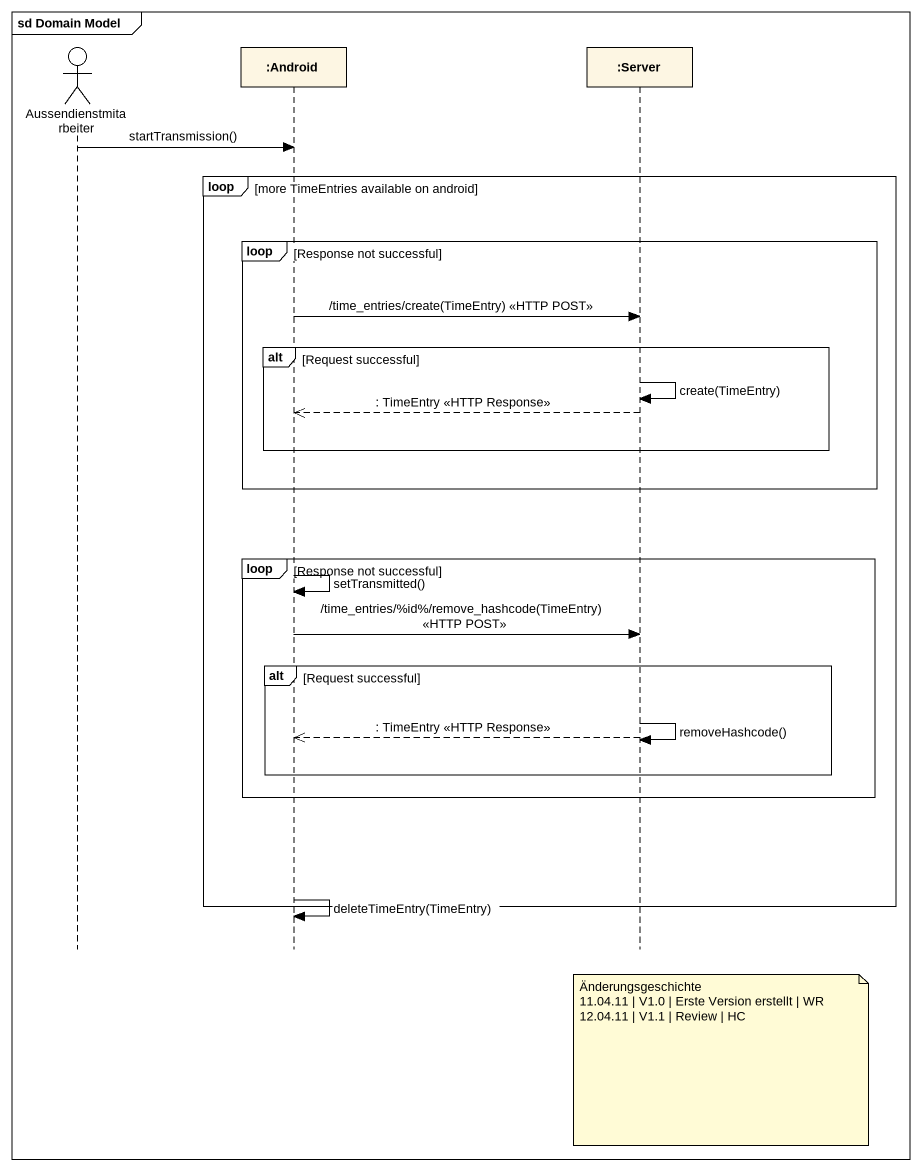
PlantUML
@startuml
mainframe sd Domain Model
hide footbox
actor Aussendienstmitarbeiter
participant ":Android" as Android
participant ":Server" as Server

Aussendienstmitarbeiter -> Android : startTransmission()
loop more TimeEntries available on android
  loop Response not successful
    Android -> Server : /time_entries/create(TimeEntry) <<HTTP POST>>
    alt Request successful
      Server -> Server : create(TimeEntry)
      Server -->> Android : : TimeEntry <<HTTP Response>>
    end
  end
  loop Response not successful
    Android -> Android : setTransmitted()
    Android -> Server : /time_entries/%id%/remove_hashcode(TimeEntry) <<HTTP POST>>
    alt Request successful
      Server -> Server : removeHashcode()
      Server -->> Android : : TimeEntry <<HTTP Response>>
    end
  end
  Android -> Android : deleteTimeEntry(TimeEntry)
end
note over Server
  Änderungsgeschichte
  11.04.11 | V1.0 | Erste Version erstellt | WR
  12.04.11 | V1.1 | Review | HC
end note
@enduml
